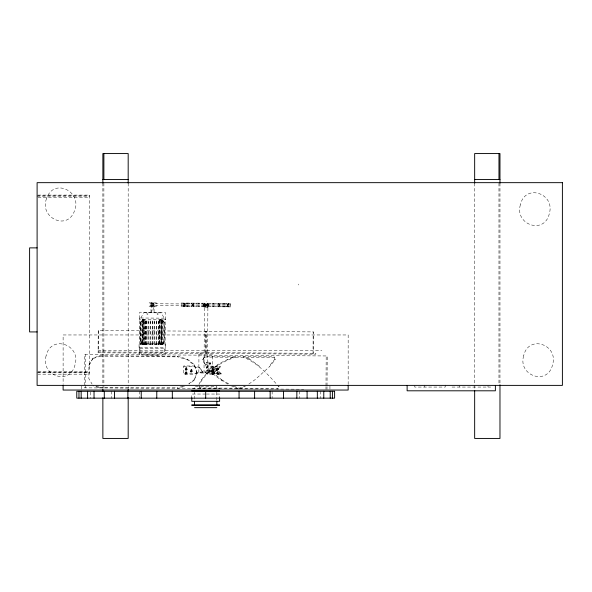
<?xml version="1.0" encoding="UTF-8"?>
<svg xmlns="http://www.w3.org/2000/svg" width="592" height="592" viewBox="0 0 592 592"><rect width="100%" height="100%" fill="white"/><g stroke="black" fill="none" stroke-linecap="round" stroke-linejoin="round"><path stroke-width="0.44" stroke-dasharray="2.96 2.22" d="M85.3 387.841L85.514 354.416M88.941 365.59L93.188 357.886L99.885 355.748L177.689 356.243L187.398 359.152L194.309 364.657L197.055 372.775L194.213 380.234L189.322 384.023M98.531 330.528L98.398 351.929L315.839 353.32L315.839 354.179L98.08 352.788L98.22 330.528L313.471 331.905L313.338 353.306M96.348 386.199L99.685 387.309L99.678 387.938L93.011 385.71M93.188 358.515L99.885 356.369L99.885 355.748M100.899 352.802L100.906 351.944M139.046 347.445L139.068 343.441L165.605 343.612L165.575 347.615L164.687 348.51L164.665 352.085L162.43 355.089L142.095 354.956L139.904 351.922L139.927 348.355L139.046 347.445L165.575 347.615M139.453 354.763L139.719 312.191L165.346 312.354L165.079 354.926M140.393 322.47L140.274 341.628L142.813 344.596L143.027 319.532L140.334 322.536L140.215 341.562L142.864 344.596M140.363 343.449L140.356 344.581L164.302 344.736L164.31 343.604M140.763 344.588L140.77 343.456M140.896 341.569L141.014 322.544L143.627 319.539L143.471 344.603L140.896 341.569L143.523 344.603M141.88 341.577L141.999 322.551L144.922 319.547L144.818 344.611L141.88 341.577L144.766 344.611L144.922 319.547L141.999 322.551M141.962 344.596L141.969 343.464M142.798 319.532L142.665 344.596L139.993 341.562L140.119 322.536L142.827 319.532L142.687 344.596M142.946 344.603L143.123 319.532M143.708 344.603L143.915 319.539M143.863 344.603L143.871 343.471M144.581 354.978L159.944 355.074M144.922 344.611L145.084 319.547M145.173 344.611L145.38 319.547M145.81 344.618L145.965 319.554M145.98 344.618L146.143 319.554M146.246 344.618L146.409 319.554M146.453 312.761L146.453 312.236M146.342 344.618L146.35 343.486M147.008 312.768L147.001 314.278L147.882 314.278L147.896 312.768M147.904 344.633L148.067 319.569M148.348 344.633L148.511 319.569M149.228 344.64L149.236 343.508M150.005 344.648L150.168 319.584M150.449 344.648L150.612 319.584M150.99 312.265L151.049 302.845M151.078 306.39L151.101 302.845M151.234 306.39L151.241 305.502M151.249 303.733L151.256 302.845M151.478 306.39L151.485 305.502M151.493 303.733L151.5 302.852M151.796 306.39L151.804 305.509M151.818 303.733L151.826 302.852M152.04 303.74L152.026 306.005L153.128 306.012L153.143 303.748M152.174 306.39L152.181 305.509M152.188 303.74L152.196 302.852M152.107 344.655L152.27 319.591M152.329 344.662L152.336 343.53M152.573 306.397L152.581 305.509M152.588 303.74L152.595 302.852M152.551 344.662L152.706 319.599M152.988 303.74L152.995 302.86M153.35 306.397L153.35 305.516M153.365 303.748L153.372 302.86M153.668 306.404L153.691 302.86M153.913 306.404L153.92 305.516M153.927 303.748L153.935 302.867M154.083 312.28L154.09 302.867M153.987 344.67L154.149 319.606M154.431 344.67L154.586 319.606M155.43 344.677L155.437 343.545M156.088 344.685L156.251 319.621M156.34 305.531L156.332 306.419L148.814 306.375L148.821 305.487L231.265 306.012L231.257 306.9L181.063 306.575L181.071 305.694M156.347 303.763L156.355 302.882L148.836 302.83L148.829 303.718L231.272 304.244L231.28 303.356L181.085 303.037L181.078 303.925M156.532 344.685L156.688 319.621M157.169 312.828L157.161 314.337L158.049 314.345L158.057 312.835M158.19 344.699L158.345 319.636M158.316 344.699L158.323 343.567M158.612 312.842L158.619 312.31M158.671 344.699L158.789 319.636M159.596 319.643L159.433 344.707L159.648 319.643M159.744 344.707L159.899 319.643M160.055 319.643L159.84 344.707L162.815 341.71L162.941 322.684L160.055 319.643L162.941 322.684M160.795 344.714L160.802 343.582M160.898 344.714L161.061 319.65M160.943 344.714L161.105 319.65M161.69 344.722L161.868 319.658M162.008 319.658L161.794 344.722L164.421 341.717L164.546 322.692L162.008 319.658L164.546 322.692M162.016 344.722L162.134 319.658L164.82 322.692L164.702 341.717L161.993 344.722M162.696 344.729L162.704 343.597M163.799 341.71L163.925 322.692L161.35 319.65L161.128 344.714L163.799 341.71L161.187 344.714L161.35 319.65L163.925 322.692M163.895 344.736L163.903 343.604M182.802 386.287L177.489 387.804L177.482 388.433L185.459 386.154M197.055 372.775L194.302 365.279L187.398 359.781L177.681 356.872L177.689 356.243M181.87 305.701L181.885 303.925M183.712 306.597L183.683 303.052M183.986 306.597L183.994 305.709M184.008 303.94L184.008 303.06M184.149 306.597L184.156 305.716M184.164 303.94L184.171 303.06M184.697 306.604L184.719 303.06M184.785 305.716L184.793 303.948M184.963 306.604L184.985 303.06M185.126 305.716L185.133 303.948M185.089 373.641C184.726 370.814 189.114 373.315 186.421 374.351C183.638 374.544 186.413 371.539 187.213 373.656M185.34 369.815C184.97 366.988 189.366 369.482 186.665 370.518C183.883 370.718 186.658 367.706 187.457 369.83M185.777 306.612L185.784 305.724M185.792 303.955L185.799 303.067M187.213 373.034C186.191 375.358 184.356 371.502 186.302 371.421C187.353 371.754 187.013 374.751 185.688 373.826C187.538 373.056 185.215 372.25 186.154 373.389M186.14 306.612L186.147 305.724M186.162 303.955L186.162 303.067M185.866 369.815C184.874 364.517 189.322 370.192 186.021 370.074C186.724 368.52 186.872 371.006 185.34 369.186M187.198 306.619L187.205 305.731M187.22 303.962L187.227 303.074M187.664 306.619L187.671 305.738M187.679 303.962L187.686 303.082M187.398 359.781L187.398 359.152M188.952 306.626L188.959 305.746M188.966 303.97L188.974 303.089M189.499 306.634L189.507 305.746M189.514 303.977L189.521 303.089M190.476 371.635C190.106 368.801 194.502 371.302 191.801 372.338C189.018 372.538 191.793 369.526 192.592 371.643M190.994 306.641L191.001 305.753M191.016 303.985L191.016 303.104M191.009 371.635C190.01 366.337 194.457 372.005 191.157 371.894C191.86 370.34 192.008 372.827 190.483 371.006M191.623 306.649L191.623 305.761M191.638 303.992L191.645 303.104M192.518 305.768L192.526 303.999M192.948 305.768L192.962 303.999M193.303 306.656L193.31 305.768M193.318 303.999L193.325 303.119M193.384 305.775L193.399 303.999M193.991 306.663L193.998 305.775M194.006 304.007L194.013 303.119M194.213 380.234L197.055 372.153M194.302 365.279L194.309 364.657M195.826 306.671L195.834 305.79M195.841 304.014L195.848 303.134M196.566 306.678L196.574 305.79M196.588 304.022L196.596 303.134M198.527 306.693L198.535 305.805M198.542 304.036L198.549 303.148M199.312 306.693L199.319 305.812M199.326 304.036L199.334 303.156M202.775 372.242L199.511 367.417L193.673 366.004L183.705 365.945L183.653 374.159L193.621 374.225L202.775 372.242L199.511 367.417M200.843 353.439L200.851 352.588M201.361 306.708L201.361 305.82M201.376 304.051L201.384 303.171M202.175 306.715L202.175 305.827M202.19 304.059L202.198 303.171M203.589 304.066L203.559 307.603L208.747 307.64L208.724 304.103L208.606 305.872M203.722 305.835L203.715 304.066M203.796 305.842L203.84 304.066M204.151 305.842L204.203 304.073M204.27 306.73L204.277 305.842M204.292 304.073L204.292 303.185M204.011 372.997L204.425 307.611M204.381 305.842L204.44 304.073M204.573 307.611L204.603 304.073M204.64 305.842L204.706 304.073M204.928 305.842L204.884 304.073M205.098 306.73L205.121 303.193M205.217 306.73L205.239 303.193M205.557 305.849L205.505 304.081M205.631 306.737L205.653 303.193M205.55 353.468L205.69 331.217M205.898 305.849L205.838 304.081M205.868 352.617L206.001 331.217M206.097 305.849L206.179 304.081M206.231 305.857L206.245 304.081M206.445 304.088L206.438 305.857L206.512 304.088M206.49 353.476L206.63 331.217M206.689 306.745L206.726 301.432M206.837 305.857L206.845 304.088M207.096 305.857L207.244 303.208M207.222 306.745L207.222 305.857M207.4 305.864L207.415 304.088M207.459 305.864L207.474 304.088M207.637 305.864L207.644 304.096M207.733 307.633L207.755 304.096M207.466 373.019L207.881 307.633M208.044 306.752L208.066 303.208M208.177 305.864L208.192 304.096M208.377 305.864L208.347 304.096M208.532 305.872L208.517 304.096M208.369 353.491L208.377 352.632M210.145 306.767L210.153 305.879M210.167 304.11L210.167 303.222M210.959 306.767L210.967 305.886M210.981 304.118L210.981 303.23M213.009 306.782L213.009 305.894M213.024 304.125L213.031 303.245M213.793 306.789L213.801 305.901M213.808 304.133L213.816 303.245M215.747 306.797L215.754 305.916M215.769 304.147L215.769 303.259M216.494 306.804L216.502 305.916M216.509 304.147L216.517 303.267M218.33 306.819L218.337 305.931M218.344 304.162L218.352 303.274M218.959 305.938L218.973 304.162M219.018 306.819L219.025 305.938M219.033 304.162L219.04 303.282M219.38 305.938L219.395 304.17M219.802 305.938L219.817 304.17M220.698 306.834L220.705 305.946M220.712 304.177L220.72 303.289M221.319 306.834L221.327 305.953M221.341 304.177L221.349 303.296M222.821 306.848L222.829 305.96M222.836 304.192L222.844 303.304M223.369 306.848L223.376 305.96M223.384 304.192L223.391 303.311M224.657 306.856L224.664 305.975M224.671 304.199L224.679 303.319M225.115 306.863L225.123 305.975M225.138 304.207L225.138 303.319M226.181 306.863L226.181 305.983M226.196 304.214L226.203 303.326M226.544 306.871L226.551 305.983M226.558 304.214L226.566 303.326M227.21 305.99L227.217 304.221M227.358 306.871L227.38 303.333M227.624 306.878L227.646 303.333M227.72 305.99L227.735 304.221M228.172 306.878L228.179 305.997M228.186 304.221L228.194 303.341M228.334 306.878L228.334 305.997M228.349 304.229L228.357 303.341M228.608 306.885L228.616 305.997M228.623 304.229L228.63 303.341L228.66 306.885M230.458 306.012L230.473 304.236M313.02 354.157L313.161 331.897M325.97 389.381L325.985 386.672M325.992 385.769L326.185 355.955M327.006 389.388L327.028 386.68M327.036 385.777L327.221 355.962L84.478 354.408L84.264 387.841L303.726 389.24M212.617 372.087C214.496 372.139 210.264 370.681 212.817 369.534C216.28 371.613 209.82 373.323 213.571 371.465M211.914 371.769L212.01 371.502A1.265 0.385 -34 0 1 212.565 370.962L213.779 370.459L213.949 371.421A1.265 0.385 -34 0 1 213.394 371.968C212.321 373.182 211.233 371.65 212.928 371.51M212.136 372.398L212.232 372.131A1.265 0.385 -34 0 1 212.787 371.591L213.172 371.339A1.265 0.385 -34 0 0 213.727 370.792L213.823 370.533M212.336 373.818L212.432 373.552A1.265 0.385 -34 0 1 212.987 373.012L214.2 372.509L214.378 373.471A1.265 0.385 -34 0 1 213.823 374.018C212.439 375.232 211.862 373.619 213.601 373.389A1.265 0.385 -34 0 0 214.149 372.842L214.252 372.575M213.682 370.348L212.839 369.645L213.653 370.178M212.565 374.447L212.661 374.181A1.265 0.385 -34 0 1 213.216 373.633L214.474 373.204M213.061 374.174C215.806 371.613 211.566 377.097 212.365 372.25M216.487 368.446C217.286 366.589 218.944 369.541 217.671 370.2C216.309 370.548 216.176 368.209 217.442 367.824M216.457 370.015L216.554 369.748A1.265 0.385 -34 0 1 217.109 369.201L218.322 368.698L218.5 369.667A1.265 0.385 -34 0 1 217.945 370.207C216.561 371.428 215.984 369.815 217.715 369.586A1.265 0.385 -34 0 0 218.27 369.038L218.367 368.772M216.679 370.644L216.783 370.377A1.265 0.385 -34 0 1 217.331 369.83L218.596 369.401M217.183 370.37L218.115 369.711M186.939 367.943L185.881 367.935M186.695 371.776L185.636 371.769M187.464 369.201L186.924 369.822M192.074 369.763L191.016 369.756M192.6 371.021L192.067 371.643M208.784 363.584L208.954 363.074L210.352 363.088L210.515 363.599L210.345 364.11L208.946 364.102L208.784 363.584L210.515 363.599M209.294 364.102C209.257 361.645 211.744 362.822 210.486 364.546C204.78 367.232 204.166 360.262 210.182 362.504M210.005 363.081L209.997 364.102M227.809 384.09C217.856 378.192 207.104 371.036 202.708 359.877L204.699 356.414L274.037 356.858L275.191 359.677L269.449 366.744L255.1 379.642L248.707 384.171M202.708 359.877L204.699 356.414M205.195 365.353L205.431 364.724L202.945 359.255M206.482 368.091L208.14 366.1L213.127 366.13L221.415 373.774L221.179 374.403L216.198 374.366L209.398 372.287L206.482 368.091L207.91 366.722L212.891 366.759L221.179 374.403M209.398 372.287L209.635 371.665L206.719 367.462M212.891 366.759L213.127 366.13M212.284 369.364L212.676 368.638L213.771 369.186A1.265 0.385 34.7 0 1 214.319 369.734L214.126 370.696L212.92 370.178A1.265 0.385 34.7 0 1 212.38 369.623L213.335 369.719M211.655 371.14L212.047 370.422L213.142 370.962A1.265 0.385 34.7 0 1 213.69 371.517L213.505 372.479L212.299 371.961A1.265 0.385 34.7 0 1 211.751 371.406L212.669 371.413M212.136 371.517L213.719 367.802L214.4 368.431L213.076 372.087L212.136 371.517L213.076 372.087M211.966 372.871L212.195 372.25L205.431 364.724M216.576 373.219L216.968 372.501L218.063 373.041A1.265 0.385 34.7 0 1 218.611 373.596L218.426 374.558L217.22 374.033A1.265 0.385 34.7 0 1 216.672 373.485L217.59 373.493M217.049 373.537C217.049 368.979 220.535 373.759 217.619 374.107C216.413 373.426 217.715 373.337 217.997 374.166M221.526 380.412L221.756 379.783L212.195 372.25M249.099 359.514L249.328 358.885L243.601 356.665L243.371 357.294C256.728 362.445 267.17 373.545 276.523 384.038M258.948 366.677L259.185 366.056L249.328 358.885M198.919 384.319C205.861 370.385 220.742 361.446 235.135 356.613L235.364 357.242C221.193 361.956 206.697 370.733 199.511 384.171M140.889 318.008L143.686 312.746L161.379 312.857L164.102 318.163M212.92 369.637L211.936 370.207M93.188 357.886L88.941 364.968L88.852 378.577L92.086 384.127M213.756 370.252L212.839 369.645M214.378 368.468L213.453 367.802M214.408 370L213.401 369.726M213.786 371.783L212.772 371.51M218.67 372.331L217.752 371.658M218.655 373.929L217.693 373.589M140.393 322.536L142.968 319.532M161.845 344.722L164.421 341.717M141.014 322.544L143.686 319.539M159.892 344.707L162.815 341.71M204.825 371.628L207.141 373.685L212.128 373.715L220.513 366.182L220.735 366.803L212.35 374.344L207.363 374.314L204.825 371.628L211.085 367.491L215.525 366.145L220.513 366.182M188.633 383.942L194.213 379.613M205.047 372.257L211.314 368.12L215.747 366.774L220.735 366.803M213.031 371.413L214.052 371.154M206.541 364.665L207.185 363.577L206.556 362.482M202.775 371.621L193.628 373.596L183.653 373.537M38.029 195.094L89.636 195.094L89.636 374.174L38.029 374.174M37.104 195.752L89.636 195.671M37.104 196.174L89.636 196.174M38.029 197.676L89.636 197.676M98.013 350.76L321.893 350.76M38.029 371.591L89.636 371.591M37.104 372.176L89.636 372.257M38.029 372.679L89.636 372.679M452.036 387.064L490.731 387.064M191.778 388.655L219.61 388.655M205.69 394.043L191.778 394.043L191.778 397.683M206.408 394.043L219.61 394.043L219.61 397.683M145.95 322.573L146.387 322.573M148.044 322.588L148.488 322.588M150.146 322.603L150.59 322.603M152.248 322.61L152.692 322.618M154.127 322.625L154.571 322.625M156.229 322.64L156.673 322.64M158.33 322.655L158.767 322.655M145.824 341.599L146.268 341.599M147.926 341.614L148.37 341.614M150.028 341.628L150.472 341.628M152.129 341.636L152.566 341.643M154.009 341.651L154.445 341.651M156.103 341.665L156.547 341.665M158.205 341.68L158.649 341.68M139.927 348.355L164.687 348.51M139.904 351.922L164.665 352.085M99.885 356.369L177.681 356.872M204.469 357.043L274.266 357.487L274.037 356.858M183.698 366.566L193.673 366.633L199.504 368.046M221.415 373.774L216.428 373.744L209.635 371.665M99.685 387.309L177.489 387.804M199.415 386.524L200.274 387.952L278.062 388.448L277.826 389.077L279.017 386.273L278.788 386.894L277.086 384.756M186.154 373.286L186.68 373.656M210.167 364.687L209.302 363.081M233.581 386.176L239.161 388.204L244.933 386.051L245.155 386.68L239.397 388.833L239.175 388.204L238.924 388.826L231.753 386.221M185.622 373.648L185.096 373.019M221.756 379.783L228.83 383.927M213.46 369.808L213.697 370.252M199.208 386.435L200.496 388.581L200.274 387.952M275.191 359.677L274.962 359.055L269.219 366.115L269.449 366.744M227.128 359.411L227.35 360.032M217.627 364.805L217.849 365.434M213.32 371.635L213.993 373.515M211.085 367.491L211.314 368.12M212.128 373.715L212.35 374.344M207.97 372.22L208.199 372.849M201.11 379.657L201.332 380.279M298.523 284.079L298.76 284.989M218.47 374.484L218.374 374.218A1.265 0.385 34.7 0 0 217.834 373.663L217.449 373.411A1.265 0.385 34.7 0 1 216.901 372.856L216.813 372.597M214.178 370.622L214.082 370.363A1.265 0.385 34.7 0 0 213.534 369.808L213.157 369.556A1.265 0.385 34.7 0 1 212.609 369.001L212.513 368.735M213.557 372.405L213.46 372.139A1.265 0.385 34.7 0 0 212.913 371.591L212.528 371.332A1.265 0.385 34.7 0 1 211.988 370.784L211.892 370.518M499.974 183.157L499.974 383.868M498.967 183.157L498.967 383.868M488 385.688L488 387.064M474.658 183.157L474.658 390.343M459.488 385.688L459.488 387.064M445.221 385.096L445.221 387.064L414.748 387.064L414.748 385.096M424.442 385.096L424.442 387.064M348.163 384.467L348.163 334.961L63.115 334.961L63.115 384.467M329.944 386.162L329.944 389.27M320.79 391.194L320.79 398.261M299.67 391.194L299.67 398.261M272.142 391.194L272.142 398.261M216.827 388.655L216.827 386.398L194.553 386.398L194.553 388.655M216.827 392.082L216.827 400.414M194.553 390.875L194.553 400.414M139.238 391.194L139.238 398.261M128.183 183.157L128.183 385.718M128.183 386.643L128.183 388.493M111.71 391.194L111.71 398.261M103.881 183.157L103.881 388.493M102.867 183.157L102.867 385.718M102.867 386.643L102.867 388.493M90.591 392.082L90.591 398.261M81.348 386.162L81.348 390.047M139.231 318L139.224 319.51L165.753 319.68L165.767 318.17L139.231 318M152.144 304.947C150.116 324.164 155.918 301.18 152.144 304.947M198.949 354.083L198.823 372.96L212.646 373.049L212.765 354.171L198.949 354.083M203.966 304.066L203.959 305.842L204.003 304.066M207.91 304.096L207.903 305.864L207.962 304.096M46.102 355.822C40.167 375.765 70.278 386.213 75.095 364.524C81.023 344.581 50.919 334.132 46.102 355.822M520.368 204.795C514.433 224.738 544.544 235.187 549.361 213.497C555.289 193.554 525.185 183.106 520.368 204.795M523.639 355.822C517.711 375.765 547.815 386.213 552.639 364.524C558.567 344.581 528.464 334.132 523.639 355.822M212.395 371.399L213.342 370.836L212.395 371.399M212.824 373.448L213.771 372.886L212.824 373.448M216.946 369.645L217.893 369.082L216.946 369.645M185.888 369.097C186.613 370.54 187.405 368.061 185.888 369.097M191.031 370.918C191.749 372.361 192.541 369.882 191.031 370.918M46.539 198.601C38.961 217.619 67.754 231.583 74.659 210.36C82.236 191.342 53.435 177.385 46.539 198.601M213.016 369.016L213.912 369.719L213.068 369.001M212.387 370.799L213.29 371.502L212.387 370.799M217.308 372.871L218.204 373.582L217.308 372.871"/><path stroke-width="0.89" d="M102.867 179.457L128.183 179.457M474.658 179.457L499.974 179.457M37.104 247.878L29.6 247.878L29.6 331.927L37.104 331.927M191.778 390.875L219.61 390.875M191.778 404.802L219.61 404.802M191.778 405.439L219.61 405.439M194.553 407.651L216.827 407.651M499.974 183.157L499.974 153.565L474.658 153.565L474.658 183.157M499.974 384.793L499.974 438.435L474.658 438.435L474.658 390.343M498.967 153.565L498.967 179.457M495.378 385.385L495.378 390.801L407.126 390.801L407.126 385.385M348.163 385.385L348.163 390.047L63.115 390.047L63.115 385.385M332.415 391.305L332.415 398.157M330.218 391.305L330.218 398.157M323.78 391.305L323.78 398.157M317.342 391.305L317.342 398.157M307.093 391.305L307.093 398.157M296.851 391.305L296.851 398.157M283.501 391.305L283.501 398.157M270.152 391.305L270.152 398.157M254.604 391.305L254.604 398.157M239.057 391.305L239.057 398.157M219.61 397.683L219.61 401.324L191.778 401.324L191.778 397.683M216.827 401.324L216.827 404.802M205.69 391.305L205.69 398.157M194.553 401.324L194.553 404.802M172.324 391.305L172.324 398.157M156.776 391.305L156.776 398.157M141.229 391.305L141.229 398.157M128.183 183.157L128.183 153.565L102.867 153.565L102.867 183.157M128.183 389.418L128.183 391.268M128.183 397.743L128.183 438.435L102.867 438.435L102.867 397.743M127.879 391.305L127.879 398.157M114.53 391.305L114.53 398.157M104.288 391.305L104.288 398.157M103.881 153.565L103.881 179.457M102.867 389.418L102.867 391.268M94.039 391.305L94.039 398.157M87.601 391.305L87.601 398.157M81.163 391.305L81.163 398.157M78.965 391.305L78.965 398.157M562.4 182.662L37.104 182.662L37.104 385.385L562.4 385.385L562.4 182.662M334.613 391.305L76.768 391.305L76.768 398.157L334.613 398.157L334.613 391.305"/></g></svg>
